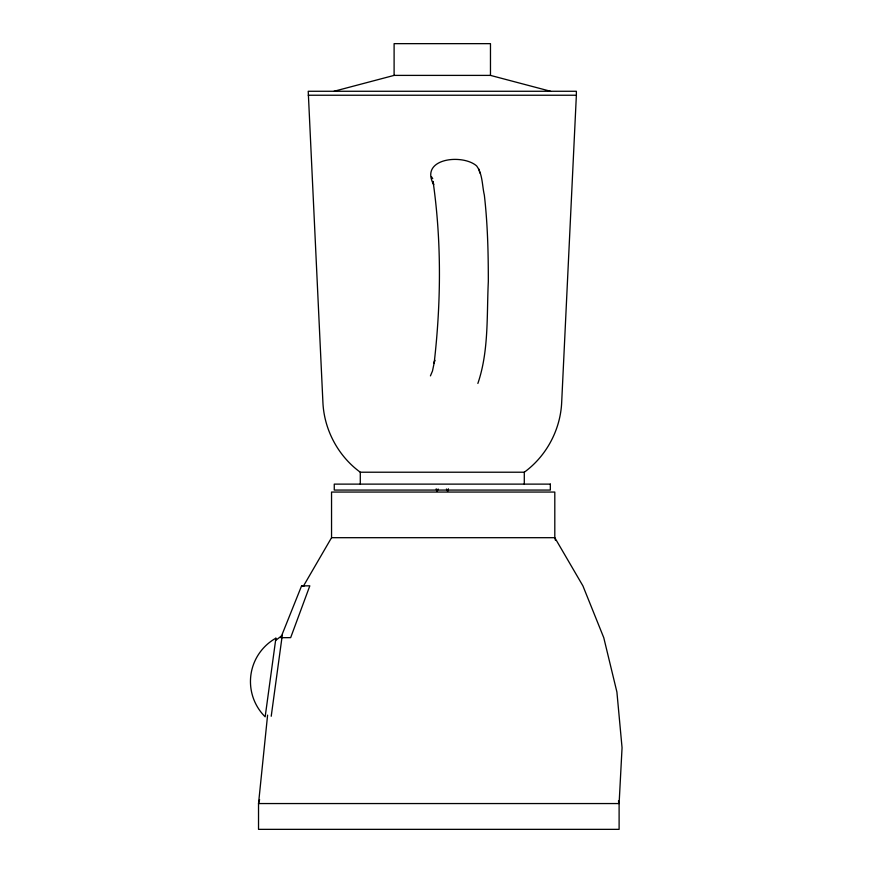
<?xml version="1.0" encoding="UTF-8"?>
<svg xmlns="http://www.w3.org/2000/svg" width="873" height="873" viewBox="0 0 873 873"><rect width="100%" height="100%" fill="white"/><g stroke="black" fill="none" stroke-linecap="round" stroke-linejoin="round"><path stroke-width="1.31" d="M576.366 95.233L561.677 402.409C560.466 429.734 546.422 456.121 524.291 472.217L360.287 472.217C338.157 456.121 324.123 429.734 322.912 402.409L308.224 91.272L576.366 91.272L576.366 95.233L308.224 95.233M267.596 715.118L258.528 803.553L258.528 829.35L619.11 829.35L619.11 803.553L622.056 747.714L616.905 692.027L603.767 637.694L582.913 585.881L554.802 537.692L554.802 492.056L331.544 492.056L331.544 537.692L303.553 585.881M271.219 716.264L282.263 635.326L275.573 640.498M259.608 799.624L258.528 803.553L619.11 803.553L618.466 800.912M448.373 488.815L447.642 491.412L446.43 489M280.822 637.694L301.578 585.881L309.828 585.827L290.665 637.639L282.055 637.694M430.433 375.881L432.484 371.014L434.754 360.167L434.143 363.223C441.083 302.964 441.662 241.494 433.052 181.388L433.695 184.65C419.062 158.199 462.723 153.517 476.68 165.979C482.725 174.24 482.082 185.502 484.34 195.105C487.647 223.815 488.345 252.744 488.323 281.619C486.676 315.491 488.967 350.968 477.869 383.443M438.148 489L436.937 491.412L436.205 488.815M334.021 91.272L394.105 75.394L490.473 75.394L550.557 91.272M331.544 537.692L554.802 537.692L555.446 540.332M301.578 585.881L304.208 585.881M431.491 176.761L432.735 178.659M479.004 169.176L479.801 172.974M524.291 472.217L524.291 484.122M490.473 75.394L490.473 43.65L394.105 43.65L394.105 75.394M360.287 472.217L360.287 484.122M275.89 638.207L265.163 716.831A49.837 49.739 7.8 0 1 275.879 638.196M550.328 484.122L334.261 484.122L334.261 490.069L550.328 490.069L550.328 484.122"/></g></svg>
